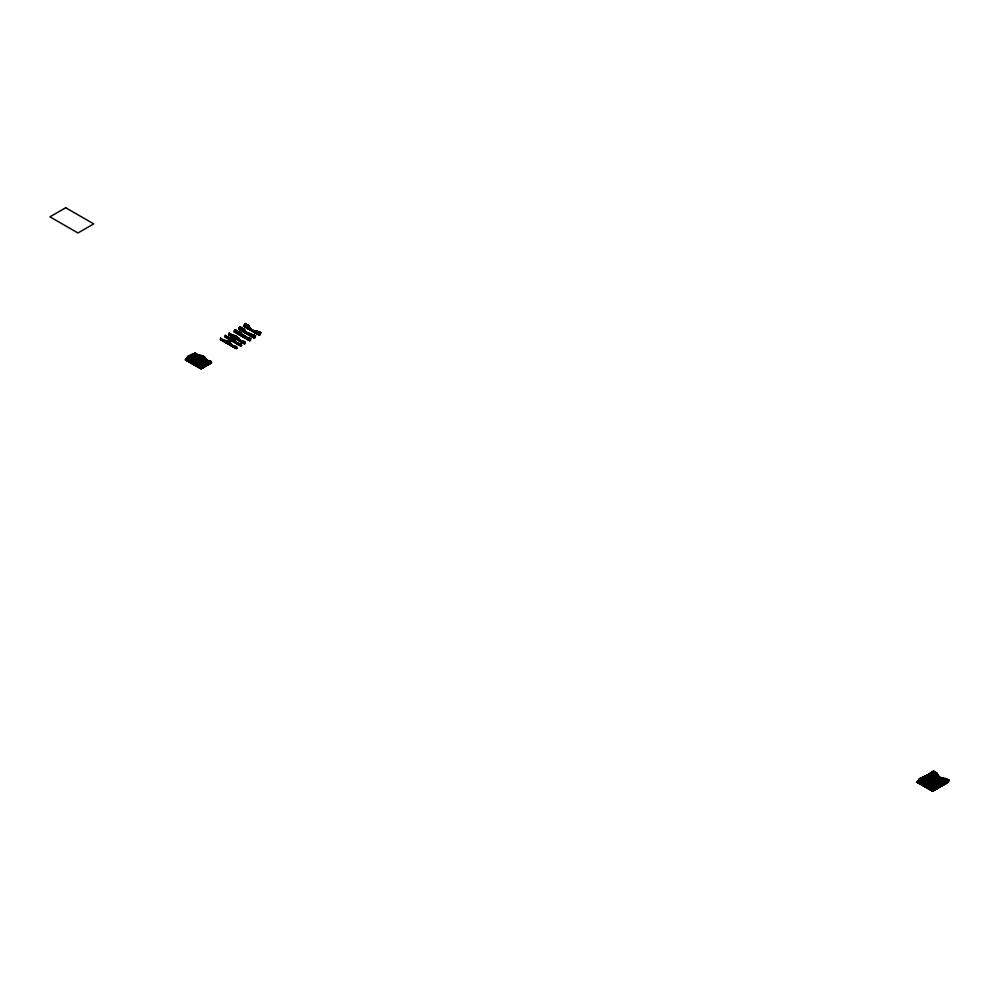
<?xml version="1.0" encoding="UTF-8"?>
<svg xmlns="http://www.w3.org/2000/svg" width="999" height="999" viewBox="0 0 999 999"><rect width="100%" height="100%" fill="white"/><g stroke="black" fill="none" stroke-linecap="round" stroke-linejoin="round"><path stroke-width="1.5" d="M204.57 366.895L203.634 364.897L203.696 366.383L204.133 364.722L205.007 365.222L204.57 366.895L202.859 364.323L202.822 365.884L203.371 364.111L203.696 365.372L209.815 361.838L208.067 360.539L208.067 361.838L204.857 359.29L204.57 360.826L209.815 363.861L210.252 362.2L209.378 361.688L208.941 363.361L208.129 362.512L208.067 363.861L206.88 363.324L207.193 364.373L205.769 364.036L206.318 364.872L206.169 363.711M208.941 361.051L208.941 362.35L207.48 360.801L207.193 362.35L206.818 361.126L206.318 362.849L205.744 361.8L205.444 363.361L204.795 362.362L204.57 363.861L203.996 362.812L203.696 364.373L208.941 361.338L208.067 360.539M937 788.748L935.688 787.087L936.125 788.248L936.175 786.9L937.062 787.399L937 788.748L934.377 787.237L934.552 785.551L933.678 785.052L932.629 787.237L931.48 785.426L930.881 787.237L928.258 788.748L928.695 787.075L929.569 787.587L929.132 789.247L930.881 788.248L923.526 783.978L923.875 785.214L925.274 782.966L933.503 787.736L939.622 784.203L939.622 782.904L941.37 784.203L935.251 787.736L934.939 786.475M940.496 783.403L940.496 784.702L939.035 783.166L938.748 784.702L937.512 782.979L937 784.702L936.8 783.341L937.874 785.214L938.885 783.291L936.413 781.643L935.251 783.703L943.118 779.145L942.669 778.009L944.005 779.657L937.874 776.123L937.524 774.887L938.748 776.623L937 777.634L936.787 776.285L937.874 778.146L946.627 783.191L947.876 780.843L947.002 780.331L945.753 782.692L944.704 780.793L944.005 782.692L942.407 781.255L942.244 782.692L939.235 781.206L939.622 782.18L938.211 781.842L938.748 782.692L938.598 781.518M192.295 360.327L192.32 361.838L193.219 359.79L194.093 360.289L192.32 362.849L191.471 360.789L191.446 362.35L192.295 360.327L193.169 360.839L191.446 363.361L201.074 357.804L202.16 355.582L203.034 356.094L202.822 357.804L192.32 363.861L193.269 362L194.942 363.361L194.78 362.2L196.691 363.361L196.716 362.038L197.565 362.849L197.977 361.213L198.439 362.35L199.238 360.377L200.2 362.35L201.286 360.127L202.173 360.627L201.948 362.35L203.309 359.902L204.183 360.402L202.822 362.849L203.259 360.951L202.385 360.439L200.2 363.361L199.775 362.175L196.204 360.214L195.816 361.838L195.529 360.564L192.957 358.991L193.194 360.327L199.325 356.793L199.713 355.157L200.2 356.281L198.451 354.982L198.439 356.281L196.528 355.132L196.691 356.281L198.439 355.269L196.016 354.545L197.565 354.77L191.446 358.304L191.708 356.556L192.582 357.055L192.32 358.816L193.307 356.68L192.432 356.181L191.446 358.304L192.058 356.256L191.184 355.756M190.722 357.929L188.823 360.826L190.16 358.166L189.286 357.667L187.949 360.327L189.847 357.43L190.722 357.929L189.698 360.327L191.046 357.879L191.933 358.391L190.572 360.826L191.371 358.616L190.497 358.117L189.698 360.327L191.308 357.667L190.434 357.167L189.698 359.315L191.046 356.88L191.92 357.38L191.446 359.315L192.258 357.342L193.132 357.842L192.32 359.815L192.507 358.129L191.633 357.63L191.446 359.315L195.816 356.793L195.991 355.357L197.565 356.793L197.702 355.382L199.325 356.793L199.325 355.494M195.654 362.712L195.816 363.861L194.243 363.661L196.691 364.373L196.453 363.274L198.439 364.373L198.751 362.799L200.2 364.373L204.57 361.838L205.082 360.102L205.444 361.338L207.193 360.327L205.444 359.028L205.444 360.327L204.857 359.29M206.318 359.528L206.318 360.826L205.582 359.927L205.444 361.338L205.195 360.015L204.57 361.838L208.941 364.373L208.129 362.512M925.786 781.755L926.672 782.254L925.623 784.203L924.774 782.142L924.749 783.703L925.299 781.93L925.623 783.191L925.786 781.755L926.498 782.692L932.629 779.145L931.268 777.522L930.881 779.145L924.749 782.692L923.813 780.706L923.875 782.18L924.387 780.456L924.749 781.68L929.132 779.145L927.547 777.709L926.498 779.657L926.498 778.134L924.063 776.46L923.875 778.146L924.599 776.235L925.474 776.735L924.749 778.646L923.001 779.657L924.3 777.259L923.875 779.145L931.755 783.703L934.377 782.18L935.239 780.157L936.113 780.656L935.251 782.692L935.414 781.018L934.54 780.519L933.503 782.692L925.623 778.146L925.811 776.685L926.498 777.634L930.881 775.112L929.744 773.288L930.007 774.6L933.503 776.623L936.125 775.112L936.8 773.014L934.177 771.49L932.629 774.1L933.041 772.215L932.167 771.715L931.755 773.601L933.503 774.6L933.753 772.864L932.629 775.112L926.498 778.646L926.597 777.272L927.372 778.146L927.084 777.097L930.881 778.146L930.618 777.06L931.755 777.634L932.042 776.098L932.916 776.598L932.629 778.146L930.943 776.785L930.007 778.646L930.007 777.347L931.755 778.646L933.216 776.335L935.564 778.87L935.251 780.669L937.874 779.145L938.361 777.447L940.496 779.657L940.796 778.109L942.244 779.657L942.669 778.009M920.204 779.32L918.63 782.18L920.791 779.058L921.665 779.57L919.505 782.692L921.078 779.832L920.204 779.32L917.756 782.692L919.505 781.68L921.066 778.82L920.191 778.321L918.63 781.168L921.253 782.692L922.277 780.294L920.379 783.191L921.715 780.531L920.841 780.019L919.505 782.692L921.403 779.782L923.001 780.669L923.988 778.533L924.862 779.045L923.001 781.68L923.813 779.695L924.749 781.68L925.024 780.157L925.623 781.168L925.761 779.757L926.498 780.669L926.672 779.232L927.372 780.157L927.721 778.571L928.258 779.657L928.633 778.046L929.132 779.145L929.257 777.746L930.881 779.145L930.881 777.846M938.748 782.692L937 781.38L937 782.692L936.413 781.643M937.874 781.892L937.874 783.191L937.137 782.279L937 783.703L936.637 782.467L936.125 784.203L936.15 782.654L935.251 784.702L935.389 783.066L936.263 783.566L936.125 785.214L937.025 783.154L935.364 782.067L934.377 784.203L931.755 785.714L931.33 784.54L927.759 782.579L927.372 784.203L926.885 783.091L926.498 784.702L925.786 783.778L924.749 785.714L924.05 784.789L923.875 786.225L929.132 783.191L929.07 781.942L930.881 783.191L930.007 783.703L928.358 782.304L928.258 783.703L926.71 782.229L925.623 784.203L925.274 782.966M246.428 333.629L246.441 332.33L247.302 333.129L246.428 333.629L246.553 332.23L247.302 333.129M247.302 334.141L247.315 332.829L248.177 333.629L247.302 334.141L247.377 332.779L248.177 333.629M937.05 776.061L936.125 778.146L933.503 779.657L927.372 776.123L927.497 774.725L928.258 775.611L928.583 774.038L933.503 777.634L934.34 775.636L935.251 777.634L936.175 775.561L937.05 776.061L937 777.634L938.036 775.699L939.622 777.135L938.748 777.634L938.585 776.485L940.496 777.634L938.748 778.646L938.76 777.334L941.37 779.145L932.629 784.203L931.592 782.304L930.881 784.203L925.623 787.237L925.286 786.225L926.498 786.725L926.185 785.689L925.311 785.189L925.623 786.225L924.05 784.789M935.564 778.87L933.503 781.68L925.623 777.135L925.798 775.686L926.498 776.623L926.56 775.274L928.258 776.623L928.034 775.511L933.503 778.646L934.44 776.56L935.314 777.06L935.251 778.646L936.25 776.51L939.535 778.708L938.748 780.669L937.649 778.82L937.874 780.157L938.648 778.209L938.748 779.657L939.147 778.021L939.622 779.145L939.634 777.846L940.496 778.646L941.37 778.146L940.246 777.559L940.496 778.646L939.709 777.784L939.622 779.145L935.251 781.68L935.239 780.157M193.219 359.79L193.194 361.338L194.355 359.29L193.481 358.791L193.194 360.327L192.258 358.341L191.446 360.327L191.721 358.566L205.444 366.383L205.494 365.047L204.62 364.535L204.57 365.884L204.133 364.722M194.093 360.289L194.068 361.838L195.155 359.865L196.691 361.338L196.803 359.952L198.439 361.338L198.776 359.765L200.2 361.338L204.57 358.816L204.758 357.118L203.883 356.618L202.822 358.816L201.898 356.818L201.074 358.816L198.739 356.755L198.439 358.304L197.477 357.592L197.565 358.816L195.242 359.016L195.816 359.815L194.705 358.216L194.942 359.315L194.031 358.554L194.068 359.815L193.481 358.791M192.482 362.425L194.068 363.861L193.756 362.824L197.565 363.861L196.716 362.038M923.026 783.154L923.001 784.702L924.237 782.367L923.875 784.203L922.127 785.214L923.026 783.154L923.875 785.214L924.724 783.191L923.85 782.692L923.001 784.702L923.401 782.829L922.527 782.329L921.253 784.702L923.875 783.191L924.687 781.206M925.798 786.026L930.881 786.225L928.271 784.402L928.258 785.714L927.01 785.226L927.372 786.225L925.798 786.026L926.498 786.725L924.599 785.564L924.749 786.725L929.132 784.203L929.569 782.542L930.881 784.203L931.205 782.629L930.331 782.13L930.007 783.703L929.569 782.542M927.884 785.738L929.132 786.225L929.145 784.902L930.007 785.714L930.456 784.028L930.881 785.214L926.498 787.736L926.16 786.737L928.258 786.725L927.01 785.226M207.33 360.939L207.193 362.35L205.956 360.614L205.444 362.35L205.469 360.789L203.808 359.702L201.948 362.35L202.385 360.439M248.863 326.648L247.964 328.708L248.863 326.648L249.738 327.16L248.838 329.208L249.363 327.472L250.587 329.208L249.713 329.72L249.875 328.284L251.461 329.72L250.587 330.219L250.412 329.071L251.461 330.731L252.335 330.219L250.412 329.071M937 784.702L937.025 783.154M935.214 776.136L934.377 778.146L937.874 776.123L937.899 774.562L937.025 774.063L937 775.611L934.377 777.135L934.09 775.848L933.503 777.634L932.916 776.598M191.446 356.281L191.983 354.295L193.619 355.407L193.194 357.292L194.068 355.269L194.942 355.769L194.068 357.804L193.232 355.731L193.194 357.292L194.118 355.219L192.507 354.096L191.446 356.281L193.044 353.871L194.068 355.781L194.48 354.133L193.606 353.621L193.194 355.269L201.948 360.327L202.984 358.154L203.858 358.653L203.696 360.327L194.068 354.77L193.606 353.621M926.498 778.134L925.623 780.157L924.787 778.096L924.749 779.657L926.173 777.384L925.299 776.885L924.749 778.646L924.799 777.072L923.875 779.145L924.412 777.172L923.001 779.657L923.488 777.721L924.362 778.221L923.001 780.669L923.263 778.92L924.137 779.42L923.875 781.168L923.813 779.695M935.289 787.187L934.377 789.247L934.777 787.374L933.903 786.875L932.629 789.247L930.881 790.259L932.442 787.637L933.316 788.149L932.629 790.259L934.702 787.449L934.377 789.247L935.189 787.262L936.075 787.774L935.251 789.759L933.503 788.748L934.415 786.675L935.251 788.748L936.35 786.75L935.476 786.25L935.251 787.736L934.277 785.788L933.503 787.736L933.566 786.151L932.691 785.639L931.755 787.736L931.305 786.575M194.068 354.77L195.005 352.922L196.691 354.27L193.194 356.281L193.244 354.72L191.446 357.292L191.933 355.357L192.807 355.856L192.32 357.804L206.318 365.884L204.62 364.535M194.118 355.219L194.068 356.793L194.618 355.032L193.744 354.52L192.32 356.793L207.193 365.372L205.769 364.036M239.298 332.168L238.386 334.24L239.298 332.168L238.424 331.656L237.512 333.728L238.424 331.656L235.677 330.244L234.877 332.217L235.826 330.12L234.952 329.62L234.003 331.718L249.75 340.809L250.737 338.673L249.862 338.174L248.876 340.297L249.862 338.174M924.599 776.235L924.749 777.634L930.881 774.1L935.251 776.623L935.301 775.062L934.415 774.55L934.377 776.123L936.8 773.014M240.185 332.667L239.261 334.74L240.185 332.667L241.059 333.167L240.135 335.252L240.796 333.391L241.883 335.252L241.009 335.751L241.483 334.053L244.081 335.602L244.505 336.763L243.631 337.275L244.081 335.602M227.66 337.1L228.484 337.937L227.61 338.436L227.66 337.1L229.358 338.436L228.484 338.936L228.534 337.6M229.957 337.65L230.232 338.936L229.358 339.448L229.957 337.65L230.831 338.149L230.232 339.947L231.169 337.862L232.043 338.374L231.106 340.459L232.043 338.374M930.943 776.785L931.755 777.634L932.629 777.135L930.931 775.786L930.881 777.135L928.708 776.186L929.132 777.135L927.572 776.91L928.258 777.634L927.047 776.111L927.372 777.135L926.373 776.448L926.498 777.634L925.174 775.986L924.749 777.634M931.755 777.634L931.805 776.298M939.684 784.877L940.496 785.714L940.933 784.053L941.807 784.552L941.37 786.225L939.684 784.877L939.622 786.225L938.436 785.689L938.748 786.725L937.337 786.388L937.874 787.237L936.687 786.7L937 787.736L936.175 786.9M937.337 786.388L939.622 787.237L939.322 786.201L940.496 786.725L940.559 785.389M201.136 363.286L201.074 364.872L202.123 362.687L202.997 363.199L202.822 364.872L201.948 365.372L202.01 363.786L201.136 363.286L199.325 365.884L187.075 358.816L185.327 359.815L201.074 368.918L211.563 362.849L210.502 360.976L209.815 362.849L209.378 361.688M932.691 785.639L932.629 787.237L933.491 785.214L932.616 784.702L931.755 786.725L930.319 785.164L930.007 786.725L929.207 785.876L929.132 787.237L927.372 788.248L927.159 787.137L925.286 786.225M194.243 353.321L195.816 354.77L195.879 353.421M234.003 331.718L234.952 329.62M927.434 775.786L927.372 777.135L925.798 775.686M933.403 770.903L931.755 773.601L933.403 770.903L934.277 771.403L933.503 773.601L931.755 774.6L931.817 773.014L930.943 772.514L930.881 774.1L932.167 771.715M253.271 330.394L254.083 331.231L253.209 331.743L253.271 330.394L254.957 331.743L254.083 332.242L254.146 330.894M940.796 778.109L941.37 779.145L941.433 777.796L943.118 779.145M942.307 778.308L942.244 779.657L941.97 778.358L941.37 780.157L940.983 778.958L940.496 780.669L939.784 779.744L939.622 781.168L938.148 779.645L937.874 781.168L937.224 780.182L937 781.68L936.463 780.606L936.125 782.18L935.801 780.918L935.251 782.692L935.214 781.193L936.125 783.191L937.337 781.106L936.463 780.606M195.117 356.868L196.691 358.304L196.753 356.955L198.439 358.304L198.838 356.668L197.078 355.681L196.691 357.292L196.166 356.218L195.816 357.804L195.117 356.868L194.068 358.816L193.469 357.792L193.194 359.315L192.832 358.092L192.32 359.815L192.258 358.341M197.627 357.455L197.565 358.816L195.629 357.679L195.816 358.816L194.206 357.392M926.672 779.232L928.258 780.669L928.321 779.32L930.007 780.669L930.394 779.033L928.633 778.046M929.195 779.819L929.132 781.168L926.797 781.38L927.372 782.18L926.26 780.581L926.498 781.68L925.586 780.918L925.623 782.18L925.037 781.156L924.749 782.692L923.363 781.855L922.127 784.203L922.527 782.329M224.001 340.222L224.8 341.071L223.926 341.571L224.001 340.222L225.674 341.571L224.8 342.083L224.875 340.721M931.268 777.522L931.755 778.646L931.817 777.284M197.59 362.55L198.439 363.361L198.851 361.713L199.325 362.849L200.112 360.889L202.035 361.75L201.948 363.361L203.259 360.951M928.271 784.402L929.132 785.214L929.532 783.566L930.007 784.702L930.793 782.741L933.59 784.115L933.503 785.714L934.814 783.303L933.94 782.804L932.629 785.214L932.579 783.716L931.755 785.714L931.493 784.402L930.881 786.225L930.319 785.164M194.068 363.861L194.143 362.5M194.942 365.372L194.718 364.273L196.691 365.372L196.678 364.098L198.439 365.372L199.325 364.872L197.64 363.511L197.565 364.872L194.593 364.373L194.942 365.372L202.822 360.826L201.91 358.816L201.948 360.327L202.685 358.404L201.81 357.904L200.2 360.327L192.32 355.781L192.507 354.096M205.257 357.942L204.57 359.815L203.684 357.792L203.696 359.315L204.383 357.43L205.444 359.315L203.696 360.327L204.907 358.241L206.318 359.815L195.816 365.884L195.904 364.51L196.691 366.383L197.939 364.273L198.439 365.372L198.526 364.011M925.623 786.225L924.824 784.352M929.207 785.876L930.007 787.736L928.233 786.45L928.258 787.736L926.285 786.625L926.498 787.736M240.497 343.668L240.734 345.005L239.86 345.504L240.497 343.668L241.608 345.504L240.734 346.016L224.987 336.925L225.312 335.352L226.736 336.925L225.861 337.425L225.936 336.064L227.61 337.425L226.736 337.937L226.698 336.663L228.484 337.937M226.736 337.937L226.81 336.563M248.177 334.64L248.476 333.092L249.051 334.141L248.177 334.64L248.252 333.279L245.679 331.718L245.554 333.129L246.428 332.63L245.055 331.006L244.68 332.63L245.554 332.118L244.493 330.244L243.806 332.118L244.83 329.957L243.956 329.445L242.932 331.618L244.206 329.245L243.331 328.733L242.058 331.106L243.331 328.733M927.497 774.725L929.132 776.123L929.207 774.762L931.755 776.623L932.167 774.974L932.629 776.123L924.749 780.669L924.5 779.357L923.875 781.168M940.583 778.296L939.622 780.157L939.197 778.995L940.496 780.669L941.67 778.608M927.372 788.248L927.459 786.875L929.132 788.248L929.495 786.638L930.881 788.248L930.756 786.812L931.63 787.312L931.755 788.748L930.007 789.759L930.818 787.774L929.932 787.274L929.132 789.247M928.258 788.748L928.333 787.374M193.619 355.407L192.32 357.804L192.432 356.181M193.307 356.68L193.194 358.304L194.106 356.243M195.042 354.907L196.691 356.281L195.042 354.907L194.068 356.793L194.068 355.269M192.258 357.342L192.32 358.816L192.944 356.993L193.194 358.304L194.618 356.044L194.942 357.292L195.429 355.594L195.816 356.793L195.916 355.419M197.565 363.861L197.665 362.487L199.325 363.861L199.937 362.038L200.2 363.361L201.024 361.351L201.074 362.849L202.173 360.627M198.539 362.987L198.439 364.373L197.64 363.511M923.988 778.533L923.875 780.157L937.874 788.248L936.687 786.7M925.661 778.596L924.749 780.669L924.862 779.045M926.597 777.272L927.372 779.145L927.035 777.909L925.623 780.157L925.274 778.933L933.503 783.703L934.652 781.418L935.526 781.93L935.251 783.703L936.088 781.693M929.132 786.225L929.22 784.852L930.007 785.714L930.406 784.078L930.881 785.214L931.705 783.216L931.755 784.702L932.854 782.479L933.728 782.991L933.503 784.702L932.629 784.203L932.854 782.479M930.007 786.725L930.094 785.351M945.866 781.056L945.753 782.692L946.765 780.531L945.891 780.032L944.879 782.18L944.48 780.981L944.005 782.692L943.568 781.518L944.879 783.191L945.866 781.056L946.74 781.568L946.627 783.191M203.808 359.702L203.696 361.338L204.533 359.328L203.659 358.828L203.696 360.327L204.558 358.304M935.251 783.703L935.364 782.067M235.789 336.188L234.79 338.324L235.789 336.188L236.663 336.7L235.664 338.836L236.513 336.825L239.073 338.399L239.173 339.847L238.299 340.347L238.736 338.673L240.047 340.347L239.173 340.859L239.323 339.423L240.921 340.859L240.047 341.358L240.01 340.085L241.795 341.358L240.921 341.87L240.884 340.597M197.677 360.452L197.565 361.838L197.078 360.726L195.816 362.849L194.231 361.426L194.068 362.849L193.269 362M925.698 784.864L926.498 785.714L926.335 784.565L927.372 785.214L927.509 783.803L928.258 784.702L928.633 783.091L929.132 784.203L929.232 782.816M229.308 341.958L228.309 344.093L229.308 341.958L230.182 342.457L229.183 344.605L229.795 342.782L230.931 344.605L230.057 345.105L230.282 343.619L231.805 345.105L230.931 345.617L230.769 344.443L232.68 345.617L231.805 346.116L231.268 345.267L232.68 345.617M926.373 776.448L933.503 780.669L935.763 777.684L936.637 778.196L936.125 780.157L937.149 777.996L938.024 778.496L937 780.669L937.124 779.033L936.25 778.521L936.125 780.157L937.349 777.834L935.663 776.76L934.377 779.145L944.005 784.702L944.642 782.866L943.768 782.367L943.118 784.203L941.595 782.716L941.37 784.203L940.833 783.129L940.496 784.702L940.171 783.453L939.622 785.214L938.973 784.227L938.748 785.714L937.836 784.964L937.874 786.225L936.363 784.727L936.125 786.225L935.564 785.177L935.251 786.725L934.877 785.514L934.377 787.237L934.277 785.788M196.691 366.383L197.14 364.722L198.439 366.383L199.201 364.448L200.2 366.383L202.822 367.907L203.534 365.771L201.723 364.81L200.2 367.395L200.512 365.597L190.971 359.965L189.698 362.35L192.32 360.826L192.445 359.19L193.319 359.69L193.194 361.338L193.744 359.578L194.068 360.826L194.231 359.39L195.816 360.826L195.667 359.665L197.565 360.826L197.515 359.578L199.325 360.826L193.194 364.373L193.032 363.199L194.942 364.373L193.756 362.824M925.037 781.156L925.911 781.655L925.623 783.191L925.386 781.867L924.749 783.703L924.887 782.055L924.013 781.555L923.875 783.191L932.067 787.961L931.755 789.759L933.291 787.162L935.089 788.124L934.377 790.259L932.629 789.247L932.904 787.487L931.755 789.759L932.442 787.637M205.469 360.789L204.57 362.849L204.708 361.213L203.821 360.701L203.696 362.35L204.683 360.214L204.57 361.838L204.683 360.214L203.696 362.35L204.183 360.402M250.662 333.741L250.799 335.152L249.925 335.652L250.662 333.741L253.384 335.164L252.547 337.175L253.559 335.015L254.433 335.527L253.421 337.674L254.433 335.527M945.891 780.032L945.753 781.68L947.089 779.245L947.964 779.744L947.502 781.68L931.755 790.771L933.316 788.149M946.765 780.531L946.627 782.18L948.176 779.57L949.05 780.082L948.376 782.18L932.629 791.27L916.882 782.18L919.592 778.596L920.466 779.108L918.63 782.18L921.066 778.82M235.914 346.328L236.176 347.627L235.302 348.139L235.914 346.328L237.05 348.139L236.176 348.639L220.429 339.548L220.554 338.149L222.178 339.548L221.303 340.06L221.091 338.948L223.052 340.06L222.178 340.559L221.766 339.623L223.052 340.06M221.303 340.06L221.428 338.661M928.258 776.623L928.371 775.224M198.576 355.894L198.439 357.292L197.952 356.181L197.565 357.804L196.753 356.955M930.131 778.246L930.007 779.657L929.507 778.546L929.132 780.157L928.321 779.32M233.891 339.298L232.854 341.471L233.891 339.298L234.765 339.81L233.741 341.97L234.378 340.135L235.489 341.97L234.615 342.482L234.877 340.946L236.363 342.482L235.489 342.982L235.389 341.758L237.238 342.982L236.363 343.481L235.976 342.52L237.238 342.982M937.149 777.996L937 779.657L937.849 777.647L937.874 779.145L945.753 783.703L946.74 781.568M938.024 778.496L937.874 780.157L938.66 778.196L938.748 779.657L939.197 777.984L939.622 779.145M204.758 357.118L203.696 359.315L203.846 357.654L202.972 357.155L202.822 358.816L204.008 356.518L203.134 356.006L201.948 358.304L201.773 356.918L200 355.931L199.325 357.804L198.739 356.755M243.806 331.106L243.956 329.445M940.933 784.053L941.37 785.214L942.069 783.328L942.944 783.84L942.244 785.714L934.377 781.168L935.439 778.97L936.313 779.482L935.251 781.68L935.401 780.019L934.527 779.507L933.503 781.68L932.242 779.969L931.755 781.68L929.033 779.957L929.132 781.168L927.184 780.044L927.372 781.168L925.761 779.757M937.899 774.562L937 776.623L937.149 774.962L936.275 774.462L936.125 776.123L937.412 773.738L936.538 773.238L934.377 776.123L934.29 774.662L931.68 773.139L930.881 775.112L930.431 773.95L933.503 776.623L934.415 774.55M934.34 775.636L934.377 777.135L935.564 777.859L935.251 779.657L937 778.646L937.474 776.947L937.874 778.146L937.999 776.735L939.622 778.146L939.46 776.985M937.349 777.834L937 779.657L937.786 777.697L937.874 779.145L938.273 777.522L938.748 778.646L938.885 777.234M196.691 363.361L196.828 361.95L195.954 361.438M202.984 358.154L202.822 359.815L203.846 357.654M927.509 783.803L928.383 784.302L928.258 785.714L927.209 785.064L927.372 786.225L925.311 785.189M935.151 786.288L933.503 788.748L934.589 786.525L933.715 786.026L932.629 788.248L931.68 786.263L931.755 787.736L937.874 784.203L938.011 782.791L939.622 784.203L938.511 782.592L938.748 783.703L944.879 780.157L945.116 778.421L946.952 779.37L945.753 781.68L944.829 779.682L944.005 781.68L941.72 779.582L941.37 781.168L940.471 780.406L940.496 781.68L939.235 781.206M195.08 357.904L194.942 359.315L193.469 357.792M926.635 780.256L926.498 781.68L925.024 780.157M202.123 362.687L201.948 364.373L203.097 362.088L202.822 363.861L197.565 366.895L198.014 365.222M205.444 361.338L205.732 359.79L206.318 360.826L206.081 359.727L208.067 360.826L203.696 363.361L203.871 361.675L202.997 361.176L202.822 362.849L203.821 360.701M933.678 785.052L933.503 786.725L935.426 784.04L934.552 783.528L933.503 785.714L933.79 783.953L939.622 787.237M938.211 786.9L938.748 787.736L934.377 785.214L934.552 783.528M935.426 784.04L935.251 785.714L936.263 783.566M924.749 778.646L924.937 776.96L923.875 779.145M241.945 340.946L242.67 341.87L241.795 342.37L241.945 340.946L243.544 342.37L242.67 342.882L242.819 341.446M943.281 781.767L943.118 783.191L941.283 781.967L941.37 783.191L938.211 781.842M194.942 363.361L195.105 361.925M196.229 358.416L198.439 359.315L198.351 358.092L200.2 359.315L200.687 357.605L201.948 359.315L203.696 358.304L203.883 356.618M240.047 341.358L240.197 339.935M924.137 779.42L923.001 781.68L923.188 779.982L924.063 780.494L923.875 782.18L924.687 780.207M926.498 785.714L926.66 784.29L925.786 783.778M936.637 778.196L935.251 780.669L935.439 778.97M936.313 779.482L936.125 781.168L937.124 779.033M939.784 779.744L940.658 780.244L940.496 781.68L938.66 780.456L938.748 781.68L937.224 780.182M250.587 330.219L250.749 328.783M937.999 776.735L938.748 777.634L938.91 776.198M195.105 359.902L194.942 361.338L194.643 360.052L193.194 362.35L193.169 360.839M196.865 355.856L196.691 357.292L196.353 356.056L195.816 357.804L195.492 356.556L194.942 358.304L194.593 357.068L193.194 359.315L193.132 357.842M928.421 778.221L928.258 779.657L927.909 778.421L927.372 780.157L927.047 778.908L926.498 780.669L926.148 779.432L924.749 781.68M193.194 364.373L193.356 362.924M195.816 358.816L195.991 357.367M924.749 786.725L924.924 785.289M927.372 781.168L927.547 779.732M195.117 353.833L194.068 355.781L193.744 354.52M926.498 777.634L926.672 776.186M202.16 355.582L201.948 357.292L200.974 355.344L200.2 357.292L199.8 356.106L199.325 357.804L198.838 356.668M202.822 357.804L203.034 356.094L201.948 358.304L201.898 356.818M930.007 780.669L931.555 778.296L933.328 779.282L933.503 780.669L934.589 778.446L933.715 777.946L933.503 779.657L935.314 777.06M201.948 365.372L202.16 363.661L203.034 364.173L202.822 365.884L203.596 363.936L202.722 363.424L201.948 365.372L202.997 363.199M933.715 786.026L933.503 787.736L934.552 785.551M194.256 354.32L195.13 354.832L194.942 356.281L194.618 355.032M201.561 358.104L201.074 359.815L199.513 358.366L199.325 359.815L195.242 359.016M200.387 358.866L200.2 360.327L198.426 359.053L198.439 360.327L194.73 359.215L194.942 360.327L194.231 359.39M201.286 360.127L201.074 361.838L203.097 359.066L203.971 359.565L203.696 361.338L205.12 359.066L205.444 360.327L205.782 358.741M923.001 778.646L923.538 776.66L925.174 777.771L924.749 779.657L925.623 777.622L925.623 779.145L926.11 777.447L926.498 778.646L926.697 777.185L925.811 776.685M925.911 781.655L926.498 782.692L926.285 781.58L928.258 782.692L927.821 781.755L930.007 782.692L929.982 781.405L931.755 782.692L932.629 782.18L931.068 780.719L930.881 782.18L926.797 781.38M930.331 782.13L930.881 783.191L931.942 781.23M931.23 781.605L932.629 783.191L933.466 781.181L934.34 781.693L933.503 783.703L933.74 781.967L941.37 786.225M196.029 360.377L195.816 361.838L195.317 360.726L194.942 362.35L194.231 361.426M927.584 782.729L927.372 784.203L927.084 782.916L924.512 781.355L923.875 783.191L924.15 781.43L923.001 783.703L922.127 783.191L920.379 784.203L922.04 781.505L922.914 782.005L922.127 784.203L923.625 781.643L922.751 781.131L921.253 783.703L922.04 781.505M255.756 330.781L254.957 332.754L255.756 330.781L256.631 331.281L255.831 333.254L256.955 331.006L257.829 331.518L256.706 333.753L257.829 331.518M939.385 783.104L940.496 783.703L945.753 780.669L945.991 778.933L944.879 781.168L944.729 779.757L942.981 778.745L942.244 780.669L941.72 779.582M239.261 333.728L239.51 331.993L240.384 332.492L240.135 334.24M931.68 773.139L931.755 774.6L932.929 772.314L936.525 774.25L935.251 776.623L935.501 774.887L936.375 775.386L936.125 777.135L937.149 774.962M241.184 329.595L241.433 327.847L240.309 330.095L241.483 327.809L240.309 330.095M242.058 330.095L242.307 328.346L241.184 330.607L242.345 328.321L241.184 330.607M233.878 335.314L233.042 337.325L233.878 335.314L234.753 335.826L233.916 337.824L235.052 335.564L235.926 336.076L235.664 337.824M937.661 776.785L937 778.646L935.514 775.886L935.251 777.634L936.375 775.386M234.653 346.141L235.302 347.128L234.428 347.627L234.653 346.141L236.176 347.627M235.302 348.139L235.527 346.653M942.469 783.216L942.244 784.702L940.833 783.129M203.596 363.936L203.696 365.372L203.921 363.886L205.444 365.372L205.407 364.111L204.533 363.611L204.57 364.872L203.921 363.886M204.795 364.385L203.696 366.383M207.417 361.863L208.067 362.849L208.616 361.089L208.941 362.35L209.278 360.764L210.152 361.276L208.941 363.361L207.417 361.863L207.193 363.361L206.281 362.6L206.318 363.861L204.795 362.362M208.292 362.375L208.067 363.861L206.281 362.6M230.931 345.617L231.156 344.118M938.098 780.694L937.874 782.18L937 781.38M938.973 784.227L939.859 784.727L939.622 786.225L937.836 784.964M193.132 358.841L191.446 361.338L191.808 359.503L203.022 365.971L201.948 368.406L186.201 359.315L188.024 356.243L188.898 356.743L187.075 359.815L189.51 356.456L188.636 355.956L186.201 359.315M199.251 365.409L198.439 367.395L201.074 365.884L201.373 364.086L200.2 366.383L200.462 364.623L199.325 366.895L198.376 364.91L197.565 366.895M204.508 365.409L203.696 367.395L201.948 366.383L202.248 364.598L200.2 367.395L200.886 365.284L201.761 365.784L201.074 367.907L203.222 365.022L202.347 364.51L201.074 366.895L199.325 367.907L200.512 365.597M205.682 362.874L205.444 364.373L204.533 363.611M933.903 786.875L933.503 788.748L933.815 786.95L923.276 780.918L923.001 782.692L923.488 780.743L922.614 780.244L921.253 782.692L922.052 780.481L922.926 780.981L922.127 783.191L923.488 780.743M937.237 785.239L937 786.725L936.088 785.963L936.125 787.237L935.476 786.25M940.496 786.725L934.377 783.191L934.652 781.418M242.932 330.607L243.219 328.833L240.609 327.297L239.423 329.595L240.722 327.197L239.847 326.698L238.549 329.083L254.295 338.174L255.557 335.826L254.683 335.314L253.421 337.674M240.309 329.083L240.609 327.297M932.929 772.314L932.629 774.1L934.177 771.49L933.503 773.601M203.696 358.304L204.008 356.518M942.069 783.328L942.244 784.702L942.856 782.891L943.73 783.403L943.118 785.214L934.377 780.157L934.689 778.371L933.503 780.669L933.453 779.17L934.377 781.168M226.486 340.597L225.674 342.582L226.486 340.597L227.36 341.109L226.548 343.082L227.747 340.784L228.621 341.283L227.435 343.594L228.621 341.283M239.248 343.481L239.86 344.493L238.986 345.005L239.248 343.481L240.734 345.005M239.86 345.504L240.122 343.981M941.37 784.203L941.22 783.041L942.244 783.703L942.519 782.167L944.005 783.703L944.779 781.742L945.753 783.703M943.393 782.679L943.118 784.203L942.856 782.891M194.343 358.291L193.194 360.327M235.489 342.982L235.752 341.458M925.898 780.656L924.749 782.692L924.512 781.355M938.748 781.68L939.023 780.144M257.58 333.254L257.904 331.456L258.778 331.955L257.58 334.265L258.778 331.955M945.753 780.669L946.065 778.858L944.879 781.168L944.829 779.682M203.696 367.395L204.021 365.584L202.822 367.907M935.251 789.759L935.576 787.949L934.377 790.259M228.484 338.936L228.771 337.4L230.232 338.936M229.358 339.448L229.645 337.912M208.354 361.313L207.193 363.361L205.744 361.8M939.922 783.666L938.748 785.714L937.312 784.165L937 785.714L936.363 784.727M196.266 359.39L198.439 359.315L198.401 358.054L199.325 358.816L199.613 357.267L200.2 358.304L200.899 356.418L201.074 357.804L201.848 355.844M232.854 340.459L233.204 338.636L231.98 340.959L233.279 338.574L231.98 340.959M233.741 340.959L234.078 339.136L232.405 338.062L231.106 340.459M250.799 335.152L249.65 333.354L249.925 334.64L249.051 335.152L249.35 333.604L248.476 333.092M945.653 782.254L944.879 784.203L936.125 779.145L936.475 777.322L935.251 779.657L935.763 777.684M203.996 362.812L204.87 363.311L203.696 365.372M206.318 363.861L206.631 362.3M935.564 785.177L936.438 785.676L935.251 787.736M937.874 786.225L938.186 784.665M924.013 781.555L923.001 783.703L923.363 781.855M198.439 365.372L199.625 363.311M930.081 786.375L930.881 787.237L931.193 785.676M254.295 337.175L254.683 335.314M947.002 780.331L946.627 782.18L947.964 779.744M930.931 775.786L931.755 776.623L932.104 775.024L932.629 776.123L933.366 774.2L933.503 775.611L934.627 773.363L934.377 775.112L947.502 782.692L947.876 780.843M194.243 363.661L194.942 364.373L193.719 363.861L194.068 364.872L199.325 361.838L199.65 360.264M199.325 358.816L200.874 356.431L201.074 357.804M200.524 357.742L200.2 359.315L199.513 358.366M225.861 337.425L226.186 335.851M929.132 776.123L929.457 774.55L928.583 774.038M930.294 779.12L932.079 780.107L931.755 781.68L931.068 780.719M941.707 783.641L941.37 785.214L941.046 783.953L940.496 785.714L939.859 784.727M936.525 774.25L936.125 776.123L937.025 774.063M190.971 359.965L190.572 361.838L192.07 359.278L191.196 358.766L189.698 361.338L190.484 359.141L191.358 359.652L190.572 361.838L191.808 359.503M196.691 358.304L197.04 356.718L196.166 356.218M928.258 780.669L928.595 779.083L927.721 778.571M203.034 364.173L201.948 366.383L202.347 364.51M203.222 365.022L202.822 366.895L203.734 364.822M248.364 325.824L247.09 328.209L248.364 325.824L249.238 326.323L248.838 328.209M936.538 773.238L936.125 775.112L937 775.611L937.412 773.738M198.776 359.765L199.325 360.826L199.663 359.24L208.067 364.872L207.755 363.836L208.941 364.373M200.2 361.338L200.924 359.428L201.798 359.927L201.074 361.838L200.025 359.94L200.2 361.338L200.537 359.74M243.631 337.275L244.231 335.464L245.379 337.275L244.505 337.774L244.98 336.076L246.254 337.774L245.379 338.274L245.729 336.688L247.477 337.699L248.002 338.786L247.128 339.285L247.477 337.699M932.104 782.105L931.755 783.703L931.205 782.629M933.94 782.804L933.503 784.702L934.864 782.267L935.738 782.766L935.251 784.702L936.238 782.579L936.125 784.203L936.762 782.367L937 783.703L937.299 782.155L937.874 783.191L937.636 782.092L939.622 783.191L939.085 782.342L941.37 782.18L941.345 780.906L942.244 781.68L942.594 780.082L943.118 781.168L943.855 779.257L944.005 780.669L945.116 778.421M943.468 780.594L943.118 782.18L940.471 780.406M244.318 341.433L244.418 342.882L243.544 343.381L244.318 341.433L245.292 343.381L244.418 343.881L228.671 334.79L229.283 332.979L230.419 334.79L229.545 335.302L229.97 333.641L231.293 335.302L230.419 335.801L230.769 334.203L232.58 335.164L233.042 336.313L232.168 336.813L232.58 335.164M231.293 336.313L231.643 334.715L232.168 335.801L231.293 336.313L231.706 334.665L232.168 335.801M231.98 339.947L232.405 338.062M238.549 329.083L239.847 326.698M935.663 776.76L935.251 778.646L936.388 776.385M936.125 779.145L937.124 777.01L935.251 779.657M197.939 364.273L198.813 364.772L198.439 366.383L198.376 364.91M930.369 787.137L930.007 788.748L929.569 787.587M195.816 362.849L196.204 361.238L196.691 362.35L198.002 360.177L199.325 361.838L200.025 359.94M245.554 333.129L245.929 331.518M935.738 782.766L934.377 785.214L934.814 783.303M937.874 778.146L938.248 776.523L937.374 776.023M199.713 355.157L200.587 355.669L200.2 357.292L200 355.931M932.142 778.034L930.881 780.157L930.394 779.033M241.883 336.263L242.282 334.628L242.757 335.751L241.883 336.263L242.357 334.553L242.757 335.751M242.757 336.763L243.157 335.127L243.631 336.263L242.757 336.763L243.194 335.09L243.631 336.263M258.454 333.753L258.928 331.83L259.802 332.33L258.454 334.765L259.802 332.33M941.595 782.716L942.244 783.703L946.627 781.168L947.089 779.245M923.263 778.92L921.253 781.68L923.613 778.621L922.739 778.121L921.253 780.669L923.863 777.397L922.989 776.897L921.253 779.657L922.989 776.897M923.001 781.68L923.476 779.744L921.403 778.783L919.505 781.68L920.791 779.058M191.933 358.391L191.446 360.327L192.507 358.129M922.926 780.981L921.253 783.703L922.389 781.206L921.515 780.694L919.505 783.703L922.127 782.18L922.614 780.244M203.309 359.902L202.822 361.838L203.971 359.565M932.042 776.098L932.629 777.135L933.041 775.486M925.299 776.885L925.623 778.146L926.048 776.498M254.083 332.242L254.508 330.594L255.831 332.242M254.957 332.754L255.382 331.094M931.48 785.426L931.755 786.725L943.118 780.157L943.543 778.508M230.419 335.801L230.844 334.141M930.431 773.95L930.007 775.611L929.207 774.762M198.876 360.676L198.439 362.35L198.052 361.139L197.565 362.849L196.828 361.95M224.8 342.083L225.237 340.409L226.548 342.083M225.674 342.582L226.111 340.921M228.309 343.082L228.821 341.121L229.695 341.621L229.183 343.594M930.444 783.041L930.007 784.702L929.619 783.503L929.132 785.214L928.383 784.302M931.755 778.646L932.192 776.985L932.629 778.146M932.629 779.145L933.441 777.172L934.315 777.672L933.503 779.657L932.529 777.697L932.629 779.145L934.09 776.847M935.688 787.087L935.251 788.748L935.189 787.262M931.755 790.771L933.703 787.824L936.125 789.247L936.562 787.587M242.67 342.882L243.107 341.208L244.418 342.882M243.544 343.381L243.981 341.708M940.071 778.483L939.622 780.157L939.535 778.708M943.568 781.518L943.118 783.191L942.519 782.167M944.442 782.03L944.005 783.703L943.768 782.367M239.173 340.859L239.61 339.185M939.197 778.995L938.748 780.669L938.148 779.645M939.622 781.168L940.071 779.495M199.775 362.175L199.325 363.861L198.751 362.799M930.881 786.225L931.33 784.54M245.379 338.274L245.866 336.576M247.128 339.285L247.615 337.587L248.876 339.285L248.002 339.797L248.489 338.087M931.755 782.692L933.116 780.469M202.722 363.424L202.822 364.872L204.37 362.5L203.496 362L202.822 363.861L202.772 362.375L203.696 364.373M938.373 783.491L937.874 785.214L937.312 784.165M206.83 361.114L206.318 362.849L205.245 360.989L204.57 362.849L204.308 361.538L205.444 363.361L206.119 361.488M923.488 777.721L922.127 780.157L922.739 778.121M923.613 778.621L923.001 780.669L924.362 778.221M924.749 780.669L925.274 778.933M191.196 358.766L190.572 360.826L191.721 358.566M192.07 359.278L191.446 361.338L192.445 359.19M192.32 363.861L192.844 362.125L193.194 363.361L193.656 361.663L194.068 362.849L195.529 360.564M249.713 329.72L250.237 327.972M922.751 781.131L922.127 783.191L923.276 780.918M923.001 783.703L923.625 781.643M933.715 777.946L932.629 780.157L923.001 785.714L923.526 783.978M923.875 786.225L924.4 784.477L924.749 785.714L925.211 784.028L925.623 785.214L927.084 782.916M937.524 774.887L937 776.623L936.812 775.249L937.874 777.135L938.398 775.386M246.204 326.685L246.853 324.613L245.329 327.197L246.89 324.588L245.329 327.197M247.09 327.197L247.727 325.125L246.204 327.697L247.752 325.1L246.204 327.697M201.074 366.895L201.723 364.81M933.291 787.162L932.629 789.247L933.815 786.95M247.964 327.697L248.626 325.599L245.242 323.489L243.581 326.186L259.328 335.277L260.889 332.667L260.015 332.168L258.454 334.765M259.328 334.265L260.015 332.168M948.176 779.57L947.502 781.68L948.376 782.18M245.329 326.186L246.016 324.076L244.455 326.685L246.116 323.988L244.455 326.685M232.168 336.813L232.755 335.027L233.916 336.813M233.042 337.325L233.629 335.527M932.629 777.135L934.29 774.662M249.051 335.152L249.65 333.354M249.925 335.652L250.524 333.853M244.505 337.774L245.105 335.964M199.325 364.872L199.925 363.062L201.074 364.872L201.935 362.849L201.049 362.337L200.2 364.373L199.925 363.062M200.799 363.561L200.2 365.372L200.125 363.898L201.074 365.884M931.755 787.736L932.354 785.926M230.057 345.105L230.669 343.294M236.176 348.639L236.788 346.828M936.737 779.357L936.125 781.168L935.938 779.794L937 781.68L937.611 779.857L936.737 779.357L937 780.669L937.649 778.82M200.2 364.373L200.811 362.55L201.074 363.861L202.997 361.176M229.545 335.302L230.157 333.479M929.132 775.112L929.744 773.288M930.618 773.8L930.007 775.611L929.457 774.55M931.755 786.725L933.79 783.953M203.496 362L203.696 363.361L204.308 361.538M205.195 362.038L204.57 363.861L204.37 362.5M923.476 779.744L922.127 782.18L922.864 780.032L921.99 779.52L918.63 783.191L920.841 780.019M935.876 783.89L935.251 785.714L935.052 784.352L936.125 786.225L936.75 784.402L935.876 783.89L936.125 785.214L936.8 783.341M192.32 360.826L192.957 358.991M240.734 346.016L241.371 344.168M234.615 342.482L235.252 340.634M938.523 779.332L937.874 781.168L937.611 779.857M243.581 326.186L245.242 323.489M241.009 335.751L241.671 333.891M936.125 778.146L936.787 776.285M190.247 358.416L191.358 356.606L190.484 356.106L189.698 358.304L190.821 355.819L189.947 355.319L187.949 359.315L186.201 360.327L188.649 356.968L189.523 357.467L187.949 360.327L190.11 357.205L189.236 356.705L187.075 359.815L188.649 356.968M921.253 780.669L922.377 778.184L921.503 777.672L920.379 780.157L922.227 777.309L923.101 777.809L921.253 780.669L922.052 778.471L922.926 778.97L922.127 781.168M935.052 784.352L934.377 786.225L934.327 784.727L935.251 786.725L935.926 784.864M937.674 783.853L937 785.714L936.75 784.402M244.68 332.63L245.367 330.744M936.125 777.135L936.812 775.249M937 777.634L937.686 775.761M194.48 354.133L194.942 355.269L194.817 354.096L210.689 363.361L211.376 361.476M935.251 781.68L935.938 779.794M936.812 780.294L936.125 782.18L936.113 780.656M201.773 356.918L201.074 358.816L200.687 357.605M248.002 339.797L248.714 337.899L249.75 339.797M248.876 340.297L249.588 338.411M929.07 781.942L930.007 782.692L932.629 781.168L933.328 779.282M945.578 781.305L944.879 783.191L944.779 781.742M200.911 360.452L200.2 362.35L200.15 360.851L199.325 362.849L198.901 361.675L198.439 363.361L197.665 362.487M932.467 782.804L930.881 785.214M193.194 356.281L193.918 354.383M191.446 357.292L192.857 354.807L191.446 357.292L192.308 355.032L191.433 354.533L189.698 357.292L190.659 354.945L191.546 355.457L190.31 357.355M923.001 779.657L923.863 777.397M933.503 783.703L933.353 782.292L932.479 781.78L931.755 783.703L931.592 782.304M933.353 782.292L932.629 784.203L933.74 781.967M251.673 336.663L252.51 334.665L252.547 336.163M944.729 779.757L944.005 781.68L943.605 780.481L943.118 782.18L942.407 781.255M932.629 782.18L933.366 780.256L934.377 782.18L935.401 780.019M932.479 781.78L932.629 783.191L934.24 780.768M235.752 332.717L236.551 330.756L236.626 332.217M236.626 333.229L237.375 331.306L237.512 332.717L236.626 333.229L237.412 331.268L237.512 332.717M200.075 364.96L198.439 367.395M930.756 786.812L930.007 788.748L929.932 787.274M931.63 787.312L930.881 789.247L930.818 787.774M244.418 343.881L245.192 341.933M237.412 339.847L238.199 337.887L238.299 339.335M238.299 340.347L239.073 338.399M932.529 777.697L931.755 779.657L931.555 778.296M929.033 779.957L930.881 781.168L931.168 779.632L931.755 780.669L932.429 778.795L932.629 780.157L933.403 778.209M236.538 339.335L237.387 337.325L237.412 338.836M932.629 776.123L934.664 773.338L934.377 775.112L935.251 774.6L935.926 772.502L934.377 775.112L935.926 772.502L935.251 774.6L933.503 774.6L933.803 772.814L932.629 775.112L932.492 773.688L931.755 775.611L931.23 774.525L930.881 776.123L929.969 775.361L930.007 776.623L928.708 776.186M940.658 780.244L941.37 781.168L941.857 779.47L942.244 780.669L942.844 778.87L943.118 780.157L943.918 778.196L946.627 781.168M944.005 780.669L944.792 778.696M198.813 364.772L199.325 365.884L200.125 363.898M200.2 366.383L200.999 364.41M203.634 364.897L202.822 366.895L203.147 365.085L201.948 367.395L202.66 365.259L200.2 368.406L210.689 362.35L210.502 360.976M921.253 779.657L922.227 777.309M922.127 780.157L923.101 777.809M201.81 357.904L201.948 359.315L202.772 357.317M202.772 362.375L201.948 364.373L201.935 362.849M202.822 364.872L203.646 362.874M932.079 780.107L932.629 781.168L933.453 779.17M934.327 779.682L933.503 781.68L933.366 780.256M934.327 784.727L933.503 786.725L933.491 785.214M934.377 787.237L935.201 785.239M945.703 780.182L944.879 782.18L944.704 780.793M934.34 781.693L934.377 783.191L935.214 781.193M202.785 359.328L201.948 361.338L201.798 359.927M203.684 357.792L202.822 359.815L202.685 358.404M189.286 357.667L187.075 360.826L188.823 359.815L189.847 357.43M189.698 359.315L190.722 356.918L189.847 356.418L187.949 359.315L189.236 356.705M922.377 778.184L920.379 781.168L921.403 778.783M922.277 779.282L920.379 782.18L921.403 779.782M923.85 782.692L923.875 784.203L924.774 782.142M925.648 782.654L924.749 784.702L924.724 783.191M200.974 355.344L201.074 356.793L190.572 362.849L191.471 360.789M191.446 363.361L192.345 361.301M248.838 329.208L249.738 327.16M923.001 785.714L923.9 783.666M192.32 357.804L193.232 355.731M924.787 778.096L923.875 780.157L925.174 777.771M201.948 366.383L202.859 364.323M933.703 787.824L932.629 790.259L934.777 787.374M919.592 778.596L917.756 781.68L933.503 790.771L934.577 788.323L932.629 791.27M237.512 333.728L238.424 331.656L238.386 333.229M935.301 775.062L934.377 777.135L935.501 774.887M240.135 335.252L241.059 333.167M230.232 339.947L231.169 337.862M234.877 332.217L235.826 330.12M930.007 774.6L930.943 772.514M930.881 775.112L931.817 773.014M202.035 361.75L201.074 363.861L201.049 362.337M931.755 785.714L933.728 782.991M933.59 784.115L932.629 786.225L932.616 784.702M191.371 358.616L189.698 361.338L190.834 358.841L189.96 358.341L188.823 360.826L190.497 358.117M921.515 780.694L920.379 783.191L922.052 780.481M249.75 340.809L250.737 338.673M235.664 338.836L236.663 336.7M193.319 359.69L192.32 361.838L192.682 360.002L190.572 362.849M229.183 344.605L230.182 342.457M923.875 784.203L924.887 782.055M935.251 780.669L936.25 778.521M203.696 363.361L204.708 361.213M252.547 337.175L253.559 335.015M934.377 785.214L935.389 783.066M233.741 341.97L234.765 339.81M201.948 359.315L202.972 357.155M243.806 332.118L244.83 329.957M935.251 776.623L936.275 774.462M934.377 783.191L935.414 781.018M202.822 363.861L203.871 361.675M922.127 782.18L923.188 779.982M190.722 356.918L188.823 359.815L190.11 357.205M920.379 782.18L921.665 779.57M933.503 784.702L934.614 782.467M255.831 333.254L256.955 331.006M238.386 334.24L239.51 331.993M239.261 334.74L240.384 332.492M920.379 781.168L921.715 778.521L920.841 778.009L918.63 781.168M191.446 359.315L192.582 357.055M233.916 337.824L235.052 335.564M234.79 338.324L235.926 336.076M934.377 778.146L935.514 775.886M932.03 786.987L930.007 789.759M934.377 784.203L935.526 781.93M242.058 331.106L243.219 328.833M226.548 343.082L227.747 340.784M934.377 780.157L935.564 777.859M930.881 790.259L932.067 787.961M256.706 333.753L257.904 331.456M232.854 341.471L234.078 339.136M254.295 338.174L255.557 335.826M242.932 331.618L244.206 329.245M247.964 328.708L249.238 326.323M922.127 785.214L923.401 782.829M239.423 329.595L240.722 327.197M931.755 774.6L933.041 772.215M188.636 355.956L187.075 358.816L189.273 355.656M187.949 359.315L189.51 356.456M257.58 334.265L258.928 331.83M191.446 358.304L192.807 355.856M227.435 343.594L228.821 341.121M228.309 344.093L229.695 341.621M247.09 328.209L248.626 325.599M259.328 335.277L260.889 332.667M947.502 782.692L949.05 780.082M199.325 367.907L200.886 365.284M200.2 368.406L201.761 365.784M201.948 368.406L203.534 365.771M933.503 790.771L935.089 788.124M188.823 359.815L190.434 357.167M921.253 782.692L922.864 780.032M198.451 354.982L199.325 355.781L188.823 361.838L190.484 359.141M189.698 362.35L191.358 359.652M921.253 784.702L922.914 782.005M189.373 357.904L190.484 356.106M920.941 780.269L922.052 778.471M921.815 780.768L922.926 778.97M191.146 356.88L192.308 355.032M189.435 356.855L190.659 354.945M201.074 368.918L203.022 365.971M189.485 357.817L190.821 355.819M920.166 779.67L921.503 777.672M190.572 359.815L187.949 361.338L189.96 358.341M188.823 361.838L190.834 358.841M920.379 784.203L922.389 781.206M919.505 781.68L921.715 778.521M187.949 361.338L190.16 358.166M919.505 783.703L921.715 780.531M187.075 360.826L189.523 357.467M917.756 781.68L920.191 778.321M918.63 783.191L921.078 779.832M185.327 359.815L188.024 356.243M186.201 360.327L188.898 356.743M917.756 782.692L920.466 779.108M211.563 362.849L195.816 353.758L193.194 355.269L193.044 353.871M220.429 339.548L221.303 339.048L220.554 338.149M224.987 336.925L225.861 336.413L241.608 345.504M228.671 334.79L229.545 334.29L245.292 343.381M222.64 340.122L223.052 341.071L223.926 340.559L221.766 339.623M251.96 330.257L252.335 331.231L253.209 330.731L251.086 329.745L251.461 330.731M232.68 346.628L233.554 346.116L232.143 345.779L232.68 346.628L232.143 345.779L233.554 346.116M237.238 343.993L238.112 343.481L236.85 343.019L237.238 343.993L236.85 343.019L238.986 343.993L238.112 344.493L235.976 342.52M233.017 346.278L233.554 347.128L234.428 346.628L231.268 345.267M916.882 782.18L919.505 780.669M927.572 776.91L930.007 777.634L929.744 776.56L930.881 777.135L930.843 775.861M206.656 364.535L208.067 364.872M940.496 782.692L939.097 782.342L939.622 783.191M927.784 780.781L930.007 781.68L929.969 780.406L930.881 781.168L931.205 779.595L931.755 780.669L932.454 778.77L932.629 780.157M927.821 781.755L929.132 782.18L928.658 781.28M195.417 363.911L196.691 364.373L195.454 362.874M926.972 786.275L929.132 787.237L928.895 786.138M196.403 355.232L199.325 355.781M928.745 777.16L930.007 777.634L929.582 776.698M251.086 329.745L252.335 330.219M938.76 777.334L941.37 778.146M928.77 781.193L930.007 781.68L929.907 780.456M195.816 354.77L195.492 353.746L196.691 354.27M195.492 353.746L197.565 354.77M927.047 776.111L929.132 777.135L928.908 776.023M205.132 364.335L207.193 365.372M937.561 787.2L938.748 787.736M195.529 354.732L196.691 355.269L196.366 354.258M927.084 777.097L928.258 777.634L927.247 776.96L927.372 778.146L926.697 777.185M224.8 341.071L222.789 339.985L223.052 341.071M254.083 331.231L252.085 330.145L252.335 331.231M194.705 358.216L196.691 359.315L196.503 358.179M926.26 780.581L928.258 781.68L928.059 780.544M205.956 360.614L206.318 361.838L206.456 360.427L207.193 361.338L206.955 360.239L208.941 361.338M928.034 775.511L930.007 776.623L929.969 775.361L930.881 776.123L931.305 774.462L931.755 775.611L932.554 773.638L932.629 775.112M244.455 325.674L260.202 334.765M239.423 328.584L255.17 337.674M234.877 331.206L250.624 340.297M238.112 344.493L238.012 343.281L239.86 344.493M221.091 338.948L237.05 348.139M939.247 777.16L940.496 778.646M938.66 780.456L939.622 782.18L937.724 781.018L937.874 782.18L937.337 781.106M197.19 354.807L198.439 356.281L197.702 355.382M197.477 357.592L199.276 358.554L199.325 359.815L198.426 359.053M936.088 785.963L937.874 787.237L937.724 786.063M194.031 358.554L195.816 359.815M925.586 780.918L927.372 782.18M194.73 359.215L195.816 360.826L195.155 359.865M926.285 781.58L928.258 782.692L927.671 781.88M928.233 786.45L929.132 788.248L928.695 787.075M193.719 363.861L195.592 364.772L195.816 365.884M929.619 777.672L930.007 778.646L927.472 777.771M235.302 347.128L233.391 345.966L233.554 347.128M928.695 782.254L929.132 783.191L928.096 782.529L928.258 783.703L927.759 782.579M194.817 354.096L196.691 355.269L196.016 354.545M941.283 781.967L942.244 782.692L942.219 781.418M238.012 343.281L238.986 343.993M235.389 341.758L236.363 342.482M197.515 359.578L198.439 360.327L198.089 359.328M205.407 364.111L206.318 364.872M226.698 336.663L227.61 337.425M942.244 781.68L941.345 780.906L941.37 782.18M242.67 341.87L241.758 341.096L241.795 342.37M240.01 340.085L240.921 340.859M929.982 781.405L930.881 782.18L930.843 780.918M196.678 364.098L197.565 364.872L197.327 363.773M939.622 782.904L940.496 783.703L940.334 782.529L941.37 783.191L940.983 782.217M930.007 777.347L930.881 778.146M205.444 359.028L206.318 359.815M926.672 786.525L927.372 787.237M195.117 364.16L195.816 364.872M209.003 363.024L209.815 363.861M937.062 787.399L937.874 788.248M205.494 365.047L206.318 365.884M926.56 775.274L927.372 776.123M195.005 352.922L195.816 353.758M941.433 777.796L942.244 778.646L941.12 778.071L941.37 779.145M928.446 777.409L929.132 778.146M196.89 355.057L197.565 355.781M248.252 333.279L249.051 334.141M225.936 336.064L226.736 336.925M927.459 786.875L928.258 787.736L927.846 786.787M196.778 365.022L197.565 365.884L197.552 364.598M195.904 364.51L196.691 365.372L196.291 364.423M928.358 782.304L929.132 783.191M196.803 359.952L197.565 360.826L197.14 359.902M929.257 777.746L930.007 778.646M245.679 331.718L246.428 332.63M239.323 339.423L240.047 340.347M926.66 784.29L927.372 785.214L927.759 783.591L928.258 784.702L928.745 783.004L929.132 784.203M938.036 775.699L938.748 776.623M249.875 328.284L250.587 329.208M927.547 777.709L928.258 778.646L927.959 777.597M195.991 355.357L196.691 356.281M196.116 359.515L196.691 360.327M195.13 354.832L195.816 355.781L195.692 354.595M230.282 343.619L230.931 344.605M936.35 786.75L937 787.736L936.962 786.475M939.959 782.854L940.496 783.703M234.877 340.946L235.489 341.97M194.355 359.29L194.942 360.327L194.905 359.053M228.771 337.4L229.358 338.436M939.035 783.166L939.622 784.203M207.48 360.801L208.067 361.838L207.829 360.739M249.35 333.604L249.925 334.64M936.438 785.676L937 786.725L936.85 785.564L938.748 786.725L938.71 785.464M204.87 363.311L205.444 364.373L205.282 363.199L207.193 364.373L207.155 363.099M225.312 335.352L225.861 336.413M210.152 361.276L210.689 362.35M209.278 360.764L209.815 361.838M204.907 358.241L205.444 359.315M928.595 779.083L929.132 780.157L929.52 778.533L930.007 779.657L930.481 777.959L930.881 779.145M197.04 356.718L197.565 357.804L197.964 356.168L198.439 357.292L198.926 355.594L199.325 356.793M199.663 359.24L200.2 360.327L200.687 358.604L201.074 359.815M942.594 780.082L943.118 781.168M245.729 336.688L246.254 337.774M230.769 334.203L231.293 335.302M929.495 786.638L930.007 787.736L930.431 786.076L930.881 787.237M938.248 776.523L938.748 777.634M245.055 331.006L245.554 332.118M197.078 355.681L197.565 356.793L197.402 355.632M196.204 360.214L196.691 361.338L196.541 360.164M200.587 355.669L201.074 356.793M925.174 775.986L925.623 777.135M254.508 330.594L254.957 331.743M229.97 333.641L230.419 334.79M941.807 784.552L942.244 785.714M225.237 340.409L225.674 341.571M210.252 362.2L210.689 363.361M205.007 365.222L205.444 366.383M198.002 360.177L198.439 361.338L198.389 360.09M197.14 364.722L197.565 365.884M243.107 341.208L243.544 342.37M238.736 338.673L239.173 339.847M929.644 781.693L930.007 782.692M938.361 777.447L938.748 778.646M247.615 337.587L248.002 338.786M241.483 334.053L241.883 335.252M244.98 336.076L245.379 337.275M932.242 779.969L932.629 781.168M201.573 359.116L201.948 360.327M937.512 782.979L937.874 784.203M249.363 327.472L249.713 328.708M195.816 356.793L195.479 355.544L194.942 357.292L194.942 355.769M926.173 777.384L926.498 778.646M223.664 340.497L223.926 341.571M252.959 330.657L253.209 331.743M232.755 335.027L233.042 336.313M933.216 776.335L933.503 777.634M230.831 338.149L231.106 339.448M244.231 335.464L244.505 336.763M943.73 783.403L944.005 784.702M229.795 342.782L230.057 344.093M229.283 332.979L229.545 334.29M221.965 339.448L222.178 340.559M944.642 782.866L944.879 784.203M234.378 340.135L234.615 341.471M240.796 333.391L241.009 334.74M928.958 777.996L929.132 779.145M205.245 360.989L205.444 362.35M234.266 346.466L234.428 347.627M925.474 786.063L925.623 787.237M244.493 330.244L244.68 331.618M193.906 363.711L194.068 364.872M942.944 783.84L943.118 785.214M231.643 344.955L231.805 346.116M204.383 357.43L204.57 358.816M248.714 337.899L248.876 339.285M925.474 776.735L925.623 778.146M200.924 359.428L201.074 360.826M942.981 778.745L943.118 780.157M199.201 364.448L199.325 365.884M942.157 782.479L942.244 783.703M238.898 343.781L238.986 345.005M236.276 342.27L236.363 343.481M943.918 778.196L944.005 779.657M930.793 782.741L930.881 784.203M256.631 331.281L256.706 332.754M199.238 360.377L199.325 361.838M235.677 330.244L235.752 331.718M929.944 782.454L930.007 783.703M934.315 777.672L934.377 779.145M933.441 777.172L933.503 778.646M227.36 341.109L227.435 342.582M936.075 787.774L936.125 789.247M253.384 335.164L253.421 336.663M926.473 781.418L926.498 782.692M234.753 335.826L234.79 337.325M227.572 337.163L227.61 338.436M204.533 359.328L204.57 360.826M933.466 781.181L933.503 782.692M930.856 781.917L930.881 783.191M236.513 336.825L236.538 338.324M199.3 359.553L199.325 360.826M246.603 337.187L246.254 338.786L247.128 338.274L246.603 337.187M935.014 772.027L933.503 774.6L935.052 771.99M251.536 334.24L250.799 336.163L251.673 335.652L251.536 334.24M65.697 207.73L49.95 216.82L77.947 232.979L93.694 223.888L65.697 207.73M927.372 783.191L927.222 782.03L927.372 783.191"/></g></svg>
